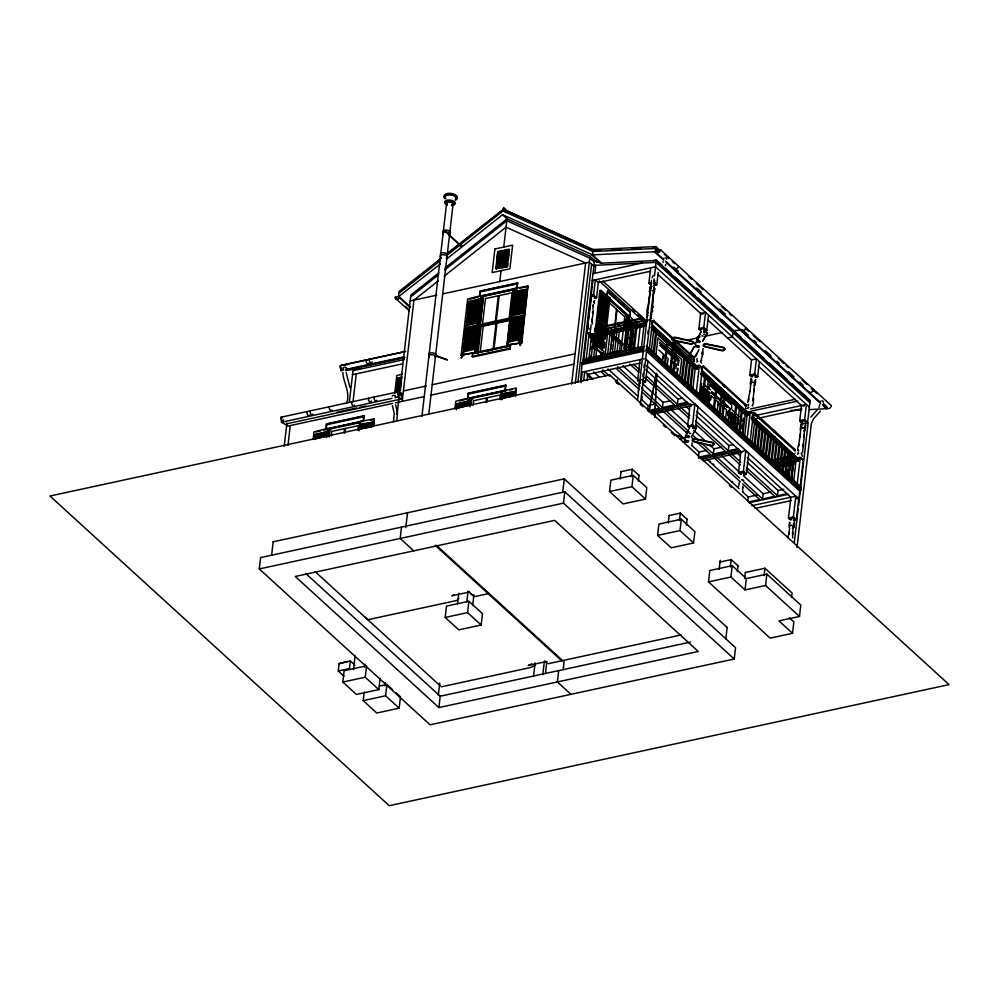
<?xml version="1.0" encoding="UTF-8"?>
<svg xmlns="http://www.w3.org/2000/svg" width="999" height="999" viewBox="0 0 999 999"><rect width="100%" height="100%" fill="white"/><g stroke="black" fill="none" stroke-linecap="round" stroke-linejoin="round"><path stroke-width="1.5" d="M588.036 322.59L588.199 327.547L586.975 332.23M594.205 349.151L594.867 350.312M585.851 362.125L586.226 359.203L588.261 361.438M641.932 400.287L641.72 396.653M691.907 445.891L692.032 442.869M742.806 492.345L742.594 487.774M746.902 441.171L747.452 438.274L751.273 441.758L750.998 444.118L748.126 441.508M792.781 537.962L792.544 534.502M794.205 484.602L797.427 483.891L797.152 486.251L800.973 489.735L801.248 487.375L797.427 483.891L796.877 486.788M616.932 382.467L616.97 381.593M617.007 383.304L617.045 382.442M617.082 381.568L617.282 379.807M654.67 417.32L654.707 416.446M654.832 413.836L654.869 412.974M654.994 410.364L655.032 409.49M655.157 406.88L655.194 406.019M655.319 403.409L655.594 399.912M655.481 399.937L655.519 399.063M655.644 396.453L655.931 392.957M655.806 392.982L656.093 389.473M655.968 389.498L656.256 386.001M656.131 386.026L656.343 381.68M656.505 378.209L656.455 381.655M656.668 374.725L656.618 378.184M654.82 416.421L654.944 413.811M654.982 412.949L655.107 410.339M655.157 409.465L655.269 406.855M655.319 405.994L655.431 403.384M655.644 399.038L655.769 396.428M656.78 374.7L656.818 373.838M592.419 323.863L592.145 321.129M693.793 439.535L692.682 439.922L693.343 440.059M703.483 344.88L704.807 344.942M259.29 568.931L260.602 557.579L564.772 491.795L735.551 647.664L734.228 659.015L430.07 724.799L259.29 568.931L563.461 503.146L734.228 659.015M286.825 425.187L281.443 422.265L281.743 419.667M281.893 418.369L282.055 416.945M271.628 555.232L273.202 541.608M284.228 446.253L286.913 423.064M287.962 445.454L290.259 425.562M313.112 439.498L313.998 431.893L327.497 428.434L328.109 428.933L327.235 436.551M313.911 438.474L314.26 435.439M314.71 438.948L315.234 434.328L325.899 431.93M325.05 436.301L325.587 431.68M326.536 423.863L325.936 429.058L363.249 420.991L363.861 415.784L326.536 423.863L326.461 427.172M326.436 437.562L327.497 428.434M328.321 435.951L329.195 428.359L328.783 434.69L329.445 428.583L359.99 421.703M328.971 436.625L329.857 428.958L359.89 422.652M329.146 436.775L329.895 428.983M331.318 435.889L331.83 431.393L358.429 425.649L357.904 430.132M341.159 370.929L341.121 367.232M346.69 402.884C350.661 392.195 343.181 382.729 342.844 372.34M344.156 433.042L344.655 428.621M345.08 432.842L345.592 428.421M349.325 402.385L353.221 368.768L404.707 357.642M353.059 401.586L356.268 373.876M358.828 430.169L359.752 422.527M358.941 430.806L359.915 421.59L374.225 418.856L374.051 425.462M359.39 429.545L360.065 423.439M359.565 429.72L360.102 425.149M360.726 428.733L361.263 424.113L372.49 422.277M363.611 420.629L363.861 415.784M343.918 676.136L338.274 670.978L339.148 663.411L350.337 660.988L354.87 665.122M371.69 426.635L372.227 422.015M342.844 682.055L344.156 670.704L366.546 665.858L365.234 677.222L378.808 689.61L356.418 694.442L342.844 682.055L365.234 677.222M373.351 426.461L374.225 418.856M350.337 660.988L349.463 668.556L338.274 670.978M353.496 669.567L355.07 655.943M409.715 307.105L398.414 296.778L399.013 291.583L441.396 258.004M394.705 393.656L396.803 375.537L402.197 374.15M395.666 391.146L396.016 388.124M396.715 382.08L397.065 379.058M364.697 667.145L365.047 664.11M396.366 392.432L398.039 377.972L401.873 376.998M393.481 421.84L394.23 413.598L392.395 405.644M398.676 391.72L402.21 393.631L401.598 398.951L398.064 397.04L398.676 391.72L280.719 417.27A2.747 1.349 77.8 0 0 281.331 420.254A2.747 1.349 77.8 0 0 282.929 421.141M395.954 692.707L400.474 696.827L399.163 708.179L376.773 713.024L363.199 700.636L364.185 692.12M397.078 414.398L398.876 398.851M399.7 391.745L410.889 295.005L438.886 272.839M396.94 420.504L397.415 412.125L395.604 404.87M402.222 401.348L413.936 300.112L438.186 280.944M378.808 689.61L380.119 678.246M401.498 527.11L400.174 538.461L413.748 550.849M385.052 685.726L385.402 682.692M399.163 708.179L385.589 695.791L386.913 684.44L379.445 686.063M405.806 527.684L407.555 512.549M421.953 416.233L446.565 203.509M428.858 413.648L453.109 204.008M454.932 408.816L455.806 401.211L469.318 397.764L469.93 398.264L469.043 405.869M461.126 355.332L467.632 299.038L481.131 295.579L481.755 296.079L475.237 352.372L461.126 355.332L475.237 352.372M455.719 407.804L456.081 404.757M461.738 355.831L462.087 352.784M462.624 348.226L462.974 345.179M463.673 339.098L464.023 336.051M464.735 329.97L465.084 326.923M465.609 322.352L465.959 319.318M466.67 313.224L467.02 310.19M467.544 305.619L468.081 301.061M462.275 355.956C462.724 353.384 462.262 360.015 460.714 357.667M462.362 355.244L462.787 353.271L463.923 353.521M456.343 409.815L457.055 403.646L467.719 401.248M463.336 352.335L465.846 327.722L476.498 325.324M466.371 326.086L468.881 301.473L479.545 299.076M510.701 344.355L510.177 348.951L472.852 357.018L472.152 356.318L472.515 353.571L510.214 345.854M466.87 405.631L467.407 400.999M467.757 398.389L468.356 393.181L505.681 385.114L505.257 391.483M473.688 349.687L476.198 325.075M476.723 323.439L479.233 298.813M517.245 287.774L517.494 282.929L480.182 291.009L479.57 296.204L516.895 288.137M467.932 399.563L468.356 393.181M479.932 295.854L480.182 291.009M468.431 405.369L469.318 397.764M474.625 351.873L481.131 295.579M445.192 617.469L446.503 606.118L468.893 601.273L482.467 613.661L481.156 625.012L458.766 629.857L445.192 617.469L467.582 612.624L481.156 625.012M469.967 406.793L471.016 397.677L470.604 404.021M476.161 353.209L482.842 295.504L476.448 353.471M470.966 404.42L471.678 398.276L501.71 391.983M476.935 352.872L483.504 296.104L513.386 289.673L506.83 346.441L476.973 352.897L483.504 296.104M471.141 404.57L471.715 398.314M438.336 695.192L439.735 683.079M477.959 353.796L481.318 324.712M473.126 405.207L473.651 400.724L500.237 394.967L499.725 399.463M438.886 707.567L295.254 576.473L554.632 520.379L698.264 651.473L438.886 707.567L440.209 696.216L305.769 573.513M495.816 268.594L497.789 251.561L508.991 249.151L507.017 266.171L495.816 268.594L496.378 269.118L497.789 251.561M457.517 603.771L458.753 593.169M506.343 211.8L503.608 207.929L502.659 209.965L503.446 209.353L447.452 253.209M499.762 281.631L501.036 270.692M503.771 247.04L506.805 220.754L589.81 258.154L594.405 262.337M485.964 402.36L486.476 397.952M495.367 321.191L498.301 295.766M486.9 402.16L487.412 397.752M493.106 348.813L496.041 323.389M496.291 320.991L499.238 295.567M494.03 348.614L496.978 323.189M466.845 601.748L468.081 591.158M467.582 612.624L468.893 601.273M507.942 263.599L507.579 266.696L501.985 267.907M508.479 258.953L509.015 254.308M472.677 605.406L473.913 594.805M500.649 399.488L501.573 391.858M500.824 399.637L501.735 390.909L516.046 388.186L515.696 396.316M506.955 346.553L513.561 288.736L527.872 286.001L521.89 342.819L507.042 345.03L521.89 342.819M501.173 398.838L501.81 391.021M507.23 346.815L508.953 331.593M509.34 328.584L510.014 322.477M510.402 319.48L511.95 305.769M512.337 302.772L512.999 296.666M513.386 293.656L513.636 288.836M501.56 397.527L501.923 394.48M507.579 345.554L507.929 342.507M508.628 336.426L508.991 333.379M509.515 328.808L510.039 324.25M510.576 319.68L510.926 316.646M511.625 310.552L511.975 307.517M512.512 302.947L513.036 298.389M513.561 293.818L513.911 290.771M502.372 399.6L503.084 393.431L514.31 391.596M509.315 342.133L511.863 317.507L523.101 315.672M512.35 315.871L514.897 291.246L526.136 289.423M505.681 385.114L505.069 390.322L468.843 398.151M516.371 292.695L517.494 282.929M513.511 395.966L514.048 391.346M519.68 343.556C519.955 341.034 518.956 347.802 520.891 344.655M519.755 342.844L519.78 340.971L518.531 341.733M520.279 340.035L522.839 315.409M523.314 313.786L525.874 289.161M515.172 395.791L516.046 388.186M521.353 342.295L527.872 286.001M533.516 676.473L535.089 662.849M571.603 384.103L585.614 262.987L506.068 227.173L444.243 276.136M562.724 492.27L564.298 478.646M575.337 383.291L590.034 256.256L507.03 218.868L502.509 214.735L446.553 259.053M542.844 674.462L544.243 662.349M563.461 503.146L564.772 491.795M577.946 382.305L591.608 264.236M545.454 673.501L546.853 661.388M580.544 381.443L582.142 362.287L643.793 349.113M588.661 361.551L586.188 359.29L583.029 359.965L582.704 362.812M582.592 363.761L594.555 260.389L600.824 263.212L656.293 260.489L810.102 400.886M581.068 382.817L582.305 372.115M583.653 360.514L592.931 280.344M588.299 333.104A2.198 1.086 6.6 0 0 587.212 333.167L586.95 332.467M594.88 273.264L595.804 265.297M583.716 380.507L584.752 371.578L593.069 379.058M586.038 360.589L589.248 332.792L587.774 332.767M594.505 296.141L593.631 294.955L595.379 279.82L598.351 282.53L596.59 297.665L595.042 298.339M586.126 361.588L586.226 359.203M644.83 322.952L589.572 334.665L589.672 336.588L591.083 337.874L643.381 326.561M590.509 327.872L589.835 329.046M590.009 333.941L591.083 324.687M592.869 309.265L593.406 304.645M593.306 310.764L592.969 311.775M588.286 359.378L588.361 358.666L588.935 359.178M591.083 337.874L591.246 336.451M588.911 358.741L591.495 336.476L592.707 336.139M587.037 380.244L587.724 374.288M589.535 358.666L589.897 355.582M590.609 349.4L590.971 346.316M591.508 341.683L591.858 338.599M591.046 358.841L593.593 336.825L592.894 336.176M603.846 351.223L603.483 354.258L602.584 354.495L593.344 346.928L599.85 290.634L600.749 290.409L610.002 297.964L606.131 331.443M603.483 354.258L594.243 346.703L600.749 290.409M595.716 357.829L598.264 335.814L597.365 335.127L596.153 335.464L593.618 357.667M595.304 347.789L595.854 345.979M596.353 338.661L596.703 335.614M597.052 332.567L598.014 320.504M601.498 294.131L608.591 299.925L605.781 324.288L598.688 318.494L601.048 294.243M558.691 670.591L557.38 681.942L570.953 694.33M563.186 669.667L564.235 660.576M606.73 295.667L607.729 290.971L630.344 311.626L629.745 316.82L608.691 298.077M607.13 296.179L607.729 290.971M600.824 356.518L601.136 353.796L600.449 353.896M602.285 350.661L605.556 326.173L598.463 320.379M602.422 355.694L602.772 352.659M604.195 348.176L604.894 342.095M605.244 339.048L605.781 334.478M605.044 355.819L607.592 333.791L606.88 333.154M612.212 332.879L610.152 332.442L607.617 354.633M610.014 353.009L611.937 336.413M611.613 344.543L611.088 349.113L610.526 348.601M611.962 341.496L612.499 336.938M616.433 309.265L614.06 335.214M614.585 330.644L617.007 309.777M612.237 353.696L614.822 331.431L616.033 331.094L616.92 331.78L614.373 353.796M616.907 352.684L619.48 330.419L621.54 330.856M619.405 351.511L620.267 344.031M621.241 351.024L621.952 344.892M625.312 327.635L626.723 315.384L608.628 298.863M625.536 327.61L627.022 315.322L608.928 298.801L627.022 315.322M623.9 348.426L627.759 315.022L608.641 298.089M624.313 351.049L626.785 329.757M627.135 326.71L628.371 316.059L629.32 315.871L637.262 323.726L634.278 349.588M625.274 350.874L627.734 329.57M628.084 326.523L629.32 315.871M629.17 317.844L629.52 314.785M609.54 491.545L610.851 480.182L633.254 475.349L646.815 487.737L645.504 499.088L623.114 503.933L609.54 491.545L631.93 486.7L645.504 499.088M626.348 350.449L626.41 345.979M632.18 349.013L627.097 343.993L628.846 328.883M629.208 325.799L629.445 319.717M633.354 348.626L635.651 328.733M620.192 479.045L621.078 471.478M637.699 348.751L640.247 326.735L639.36 326.049M641.133 350.174L640.009 349.937L640.284 347.565L644.068 346.753M640.047 359.628L637.637 380.444L638.511 381.643M641.321 348.626L644.53 320.841L646.091 320.155M649.787 284.191L648.913 282.992L650.661 267.857M637.649 399.662L651.46 280.307M639.66 382.879L639.735 383.666M650.799 286.626L650.936 285.427M663.286 259.053L655.257 251.736L655.856 246.578L593.081 249.6L503.159 209.091M660.626 249.875A2.672 1.911 -47.6 0 1 658.091 252.672A2.672 1.911 -47.6 0 1 656.081 250.849L656.206 249.4L658.441 251.436M642.869 376.411L643.219 373.439M643.905 367.495L644.255 364.523M647.814 333.678L648.176 330.582M654.682 283.129L653.808 281.93L654.158 278.908M654.507 275.886L656.343 259.965L662.087 265.21M631.393 476.623L632.267 469.055M799.774 491.133L645.953 350.736L646.515 348.364L801.46 489.785L799.774 491.133L798.863 498.938L645.054 358.541L647.914 361.288L645.504 382.093L643.943 382.779M640.396 404.52L654.72 280.682M631.93 486.7L633.254 475.349M649.188 350.274L652.397 322.49L651.523 321.303M655.219 285.327L656.78 284.64L658.179 272.54M647.265 349.438L650.124 352.06L650.399 349.687L646.578 346.203M651.311 350.899L653.696 330.369L655.094 330.057M638.361 481.306L639.06 475.249M653.171 353.059L655.794 330.706L654.395 331.006M647.677 409.503L648.126 405.594L642.382 400.362M654.145 353.471L656.518 332.942L657.916 332.642M655.806 356.331L657.941 337.862L681.693 359.54L679.919 374.937M662.649 359.49L663.286 353.996L658.903 350M663.373 358.641L663.848 354.508M665.446 363.798L667.832 343.269L669.23 342.969M644.73 377.697L674.587 404.945L662.449 407.567L663.061 402.372L642.382 383.504M667.132 366.633L668.081 358.379M671.103 368.956L673.488 348.426L674.887 348.127M673.938 371.541L676.311 351.011L677.709 350.711M675.873 368.531L676.41 363.898M657.604 535.414L658.928 524.063L681.318 519.218L694.892 531.605L693.568 542.957L671.178 547.802L657.604 535.414L680.007 530.569L693.568 542.957M677.035 374.313L677.747 368.132L677.085 374.3M678.096 365.047L678.633 360.414L659.415 342.857M678.159 365.035L678.696 360.402L676.46 360.876M687.437 402.172L677.384 404.345L677.984 399.138L645.829 369.792M680.307 378.883L681.455 378.858L684.065 356.518L682.667 356.818M682.242 380.744L684.79 358.753L686.188 358.454M668.269 522.914L669.143 515.347M685.239 381.868L687.624 361.338L689.023 361.026M687.15 383.953L689.722 361.675L688.323 361.975M688.074 384.44L690.446 363.911L691.845 363.611M681.88 437.812L680.868 436.513L675.274 435.239M692.869 342.195L694.829 343.531M682.292 438.261L681.867 437.25M690.734 388.486L693.269 366.496L694.68 366.196M699.762 329.807L698.888 328.609L700.636 313.474L705.531 312.412L703.783 327.547L704.657 328.746M686.6 441.583L685.576 441.595L686.812 441.346M697.602 346.528L696.778 346.141M652.359 329.146L695.903 369.155L651.86 329.483M688.798 440.821C683.716 442.307 682.342 435.739 688.236 437.45L688.823 436.101M698.788 342.295L699.799 341.233M679.457 520.491L680.331 512.924M651.46 326.748L697.764 368.743L697.926 367.332L652.072 325.474M651.41 324.088L697.926 367.332M680.007 530.569L681.318 519.218M693.381 426.198L692.507 425L694.917 404.183L690.009 405.244L687.612 426.061L688.486 427.247M696.365 391.633L699.4 365.397L697.926 365.372M696.003 394.73L696.553 391.82L700.374 395.304L696.553 391.82L693.343 392.532M703.184 348.439L702.484 352.372M693.918 428.396L695.479 427.709L697.876 406.893L694.917 404.183M699.337 394.343L702.372 368.107L701.498 366.908M705.194 330.944L706.755 330.257L708.503 315.122M700.099 397.664L701.635 383.541M701.485 392.445L701.835 389.398M686.425 525.174L687.125 519.118M702.035 397.827L702.834 387.15M702.996 399.687L705.544 377.684L706.942 377.385M692.232 445.854L699.025 452.048L698.413 457.255L710.551 454.632L696.977 442.245M705.993 400.799L708.366 380.269L709.765 379.97M708.915 389.086L709.24 386.251M709.128 403.621L709.852 397.452M710.739 400L711.263 395.442M713.511 408.116L716.121 385.776L714.722 386.076M714.472 408.541L716.845 388.012L718.244 387.712M717.207 411.001L718.219 402.172M718.443 405.631L718.793 402.684L711.563 396.091M696.078 424.563L725.474 451.398L713.348 454.021L713.948 448.826L709.427 444.692M720.129 413.698L722.502 393.169L723.9 392.869M722.789 417.744L725.324 395.754L726.735 395.454M725.524 418.756L726.56 409.79L719.904 403.696M708.503 581.868L709.814 570.516L732.205 565.671L746.34 578.571L745.029 589.922L765.559 585.489L799.487 616.458L778.958 620.891L792.532 633.279L770.142 638.124L708.503 581.868L730.893 577.022L745.029 589.922M727.809 414.41L728.159 411.351M728.034 414.373L728.446 411.288M728.209 415.621L728.733 411.064L728.259 415.609M728.146 420.067L729.557 407.917L711.987 391.895M728.92 419.617L730.157 408.966L731.106 408.778M731.693 408.304L731.668 404.62M730.456 423.326L731.231 412.624M738.323 448.626L728.271 450.799L728.883 445.591L696.078 415.659M734.265 426.61L736.638 406.081L738.036 405.769M719.155 569.368L720.204 560.289M736.55 429.345L737.799 418.556L731.705 412.537M736.925 430.656L739.472 408.653L740.871 408.354M738.174 424.238L738.698 419.68M739.922 431.768L742.294 411.238L743.693 410.939M741.82 428.971L742.357 424.338M742.719 421.253L743.768 418.019L742.319 433.953M742.894 434.515L745.217 414.448M750.649 376.248L749.774 375.062L751.523 359.927L756.43 358.866L754.67 374.001L755.556 375.199M746.79 415.596L748.651 415.197L748.825 413.773L701.76 370.991M738.723 486.276L739.422 481.68M744.655 436.438L747.177 414.248M730.356 566.945L731.231 559.378M730.893 577.022L732.205 565.671M744.28 472.652L743.393 471.453L745.803 450.636L740.908 451.698L738.498 472.515L739.372 473.701M747.077 439.635L750.299 411.85L748.825 411.825M747.177 440.634L747.452 438.274L744.243 438.986M725.761 639.41L727.16 627.297M755.968 379.508L754.657 380.819M750.049 442.345L753.258 414.56L752.384 413.361M756.081 377.397L757.642 376.71L759.39 361.576M737.312 571.628L738.011 565.571M752.185 442.957L754.557 422.427L755.956 422.127M754.083 445.054L756.668 422.777L755.456 423.114M747.776 500.874L748.239 496.965L742.507 491.733M755.007 445.542L757.379 425.012L758.79 424.712M756.917 447.639L759.49 425.349L758.278 425.699M757.667 449.587L760.214 427.597L761.613 427.285M744.655 578.446L745.341 572.527M760.664 450.699L763.036 430.169L764.435 429.87M761.388 452.884L762.524 452.859L765.147 430.519L763.748 430.819M763.486 453.284L765.871 432.754L767.269 432.455M765.396 455.382L767.969 433.091L766.57 433.404M766.32 455.869L768.693 435.339L770.092 435.027M746.053 470.179L774.687 496.316L762.562 498.938L763.161 493.731L743.693 475.961M768.181 458.029L770.753 435.764M769.143 458.441L771.528 437.912L772.926 437.612M771.802 462.487L774.35 440.497L775.748 440.197M774.799 463.611L777.172 443.081L778.571 442.769M764.073 575.661L764.934 568.231L745.341 572.477M776.71 465.696L779.282 443.419L777.884 443.718M777.634 466.183L780.007 445.654L781.405 445.354M765.559 585.489L766.87 574.125L746.34 578.571M780.456 468.768L782.829 448.239L784.227 447.939M787.537 493.531L777.484 495.716L778.084 490.509L747.165 462.275M781.181 470.941L782.317 470.929L784.889 448.663M783.278 471.353L785.664 450.824L787.062 450.512M785.089 474.05L787.761 451.161L786.55 451.498M786.113 473.926L788.486 453.396L789.884 453.096M787.662 472.602L787.999 469.667M788.011 476.024L790.596 453.746L789.385 454.083M788.935 476.511L791.308 455.981L792.719 455.681M790.097 470.067L790.621 465.621M791.483 478.933L793.393 462.687M791.77 479.095L794.143 458.553L795.541 458.254M800.624 421.865L799.749 420.679L801.498 405.532L758.278 366.084M796.253 458.903L793.668 481.181L792.781 480.482M789.36 522.165L789.709 523.114M753.221 421.216L796.765 461.213L752.734 421.553M801.635 424.3L801.772 423.101M751.186 417.769L798.626 460.814L798.8 459.39L752.934 417.532M749.525 440.047L796.528 482.942L796.39 484.128L749.387 441.221M752.284 416.146L798.8 459.39M794.255 518.256L793.368 517.07L795.778 496.253L790.883 497.315L788.473 518.119L789.347 519.318M797.052 485.252L800.274 457.455L798.8 457.43M805.531 420.804L804.645 419.617L806.405 404.47L752.06 416.233M792.844 534.315L792.569 533.391M794.168 521.653L794.642 522.827L793.356 523.888M805.556 424.425L805.918 425.374L804.632 426.436M794.779 520.454L796.34 519.78L798.75 498.963L795.778 496.253M800.199 486.413L803.233 460.164L802.359 458.978M806.056 423.002L807.617 422.327L810.164 400.362L791.795 383.591M794.292 542.632L798.238 508.528M798.601 505.432L800.211 491.483M800.748 486.825L808.104 423.276M797.027 547.489L811.363 423.651L813.373 419.031L820.416 411.076M791.57 597.464L792.082 593.006L764.934 568.231M792.532 633.279L793.843 621.927L789.322 617.794M799.487 616.458L800.798 605.094L766.87 574.125M588.074 322.29L588.448 319.855M747.739 402.472L750.012 391.146M649.825 292.158L649.45 297.327M638.111 392.02L638.548 389.61M750.686 384.228L750.074 391.496M800.661 429.845L800.224 434.715M616.595 381.98L616.733 381.206M616.858 381.181L617.007 380.419M649.213 409.627L649.362 408.853M649.812 406.543L649.962 405.769M650.411 403.459L650.824 401.898M651.598 397.29L651.748 396.528M652.197 394.218L652.347 393.444M652.784 391.133L652.934 390.359M653.383 388.049L653.533 387.275M654.582 381.88L654.72 381.118M655.169 378.808L655.319 378.034M655.769 375.724L655.918 374.95M648.888 411.913L649.038 411.138M649.188 410.364L649.338 409.602M649.475 408.828L649.625 408.054M649.924 406.518L649.75 408.029M650.074 405.744L650.524 403.434M650.973 401.123L651.423 398.813M651.56 398.039L651.71 397.265M651.86 396.503L652.01 395.729M652.16 394.955L652.31 394.193M652.459 393.419L652.609 392.644M652.759 391.87L652.909 391.108M653.059 390.334L653.496 388.024M653.646 387.25L654.07 385.689M653.945 385.714L654.395 383.404M654.545 382.629L654.695 381.855M654.845 381.094L654.994 380.319M655.144 379.545L655.294 378.783M655.431 378.009L655.581 377.235M655.731 376.461L655.881 375.699M656.031 374.925L656.181 374.15M649.15 411.113L649.3 410.339M650.936 401.873L651.086 401.099M651.535 398.788L651.685 398.014M652.135 395.704L652.272 394.93M652.722 392.619L652.871 391.845M654.507 383.379L654.657 382.605M655.107 380.294L655.257 379.52M655.706 377.21L655.856 376.436M656.293 374.126L656.443 373.364M787.687 537.574L788.948 533.741M662.974 262.587L663.174 261.638M819.817 404.607L818.905 407.442M696.39 428.346L696.34 427.31L694.73 426.348M702.459 366.571C704.233 367.682 702.971 364.747 703.059 366.745L745.291 405.319M592.907 334.203L595.304 334.228M593.731 334.141L594.53 334.153M640.771 324.101L642.157 323.926M642.994 319.068L642.307 318.818M652.285 321.116L652.797 321.353M652.984 321.316L653.746 320.267L652.971 321.029M673.913 340.147C671.965 341.183 675.836 338.524 673.826 340.434M722.702 391.009L724.625 391.034L724.812 392.145M745.966 406.094L745.291 406.243L746.365 406.268M753.958 413.299L753.146 413.186L794.492 450.224M754.145 418.668L752.647 417.445M754.22 418.156L753.845 418.918M774.787 432.317L775.511 431.406L774.587 432.067M795.753 456.655L794.717 455.731M653.084 321.241L693.631 358.154M724.774 385.789L725.361 386.563L724.537 386.051M697.402 346.928L697.24 346.154M641.857 321.116L594.855 331.343L641.932 321.054M671.703 339.011L672.639 337.537L675.137 337.25L691.907 341.084L693.406 342.22A2.847 1.411 6.6 0 1 692.806 343.369L690.521 343.693L673.413 340.272L671.778 339.048M714.085 443.993L713.149 445.467L710.664 445.754L693.893 441.92L692.382 440.771A2.847 1.411 6.6 0 1 692.994 439.635L695.279 439.298L712.387 442.719L714.01 443.943M652.672 323.476L652.16 322.802M693.893 361.163L694.492 361.451L693.993 361.001M745.504 408.129L746.091 408.691L745.666 408.154M753.496 415.234L753.021 414.872M794.767 453.234L795.079 453.246M594.442 303.584L593.993 301.436M652.122 277.822L653.334 275.374M665.234 265.734L665.771 264.485M701.073 331.493L697.215 339.722L698.276 340.959A2.847 1.411 6.6 0 0 700.024 341.446M701.023 331.88L697.177 340.097L698.226 341.333A2.847 1.411 6.6 0 0 699.987 341.82M697.052 353.321L695.004 356.531L691.907 356.493L689.335 354.97L694.105 347.053L696.128 346.466A2.847 1.411 6.6 0 1 698.513 346.978L698.963 347.252M698.925 349.588L695.441 356.705L691.87 356.868L689.447 355.694L694.155 346.665L696.166 346.091A2.847 1.411 6.6 0 1 698.563 346.603L699 346.878M689.435 427.922L686.176 435.152L687.237 436.388A2.847 1.411 6.6 0 0 688.985 436.875M640.009 349.937L641.458 347.327M594.892 300.711L593.618 301.773M592.557 312.849L592.519 311.888L593.156 312.824L592.082 320.155L592.37 319.605M592.819 312.737L592.819 311.276M592.257 320.592L591.97 321.154L592.32 319.268M592.32 321.553L592.007 322.153L592.207 320.279M600.824 334.465L602.884 334.89M626.211 329.845L624.188 329.32L625.037 330.095M628.808 328.409L630.869 328.833M649.375 297.04L649.213 299.425M649.138 299.076L647.839 307.605M635.539 327.834L633.528 327.31L634.178 328.047M653.646 292.957L653.084 298.476M638.186 326.298L639.035 327.073M652.984 299.375L652.996 298.264M646.415 317.095L647.851 315.572L646.79 314.31L647.652 312.337L647.689 313.386L646.84 310.714L647.564 307.754M650.861 327.784L652.26 327.485M652.971 328.122L651.76 328.471M658.628 333.291L657.417 333.629M659.34 335.527L660.739 335.227M661.45 335.864L660.239 336.213M662.175 338.112L663.573 337.799M664.285 338.449L662.874 338.748M664.997 340.684L666.395 340.384M667.057 341.121L664.522 363.311L663.823 362.662M641.733 397.165L641.72 395.704M670.654 345.854L672.052 345.542M679.133 353.596L680.531 353.284M681.967 356.168L683.366 355.869M697.165 358.491L696.753 359.915L697.826 361.188L696.703 362.088M702.709 375.112L704.108 374.8M707.604 378.122L706.43 378.371M710.476 380.607L709.078 380.919M711.188 382.854L712.587 382.542M714.023 385.427L715.421 385.127M718.955 388.349L717.557 388.661M719.68 390.597L721.078 390.284M727.384 396.191L726.223 396.441M728.159 398.339L729.557 398.027M730.269 398.676L728.858 398.976M730.981 400.911L732.379 400.611M733.041 401.348L731.693 401.561M733.815 403.496L735.214 403.196M750.986 378.459L750.624 379.358L752.01 380.619M738.748 406.418L737.537 406.755M755.032 380.494L755.768 381.893L754.882 383.504M754.507 385.027L754.083 389.398M753.945 390.534L754.033 389.223M753.87 391.783L753.87 390.322M744.355 411.663L743.006 411.888M745.117 413.823L746.515 413.511M753.358 400.599C753.458 402.609 753.271 397.602 753.308 399.637C753.608 401.623 753.433 396.64 753.421 398.651L753.134 399.213L753.87 391.258M720.916 472.227L721.44 471.216M751.735 419.855L753.134 419.543M753.795 420.279L752.622 420.529M732.117 482.455L732.642 481.431M762.274 428.022L759.74 450.212L758.853 449.513M742.669 487.987L743.019 487.737M782.067 446.091L779.532 468.281L778.646 467.569M781.405 466.246L780.569 465.472M784.065 464.71L784.727 465.447M805.007 426.098L805.743 427.51L804.607 429.607L804.557 428.596M799.987 436.763L800.087 435.851M786.076 465.234L785.414 464.498M804.482 430.644L804.083 435.302M798.638 444.905L798.925 444.343L798.563 446.303M798.351 445.829L798.663 445.229L797.689 448.389L798.538 451.061L798.488 450.025L798.026 450.549M803.92 436.151L804.008 434.84M803.82 437.05L803.845 435.939M803.333 446.216C803.433 448.214 803.246 443.219 803.271 445.254C803.583 447.24 803.408 442.257 803.396 444.268M789.922 522.752L789.01 524.537L789.759 525.774M793.73 523.551L794.467 524.962L793.88 526.311M793.331 527.06L793.281 526.036M792.544 532.929L793.456 527.597L792.482 528.409M792.719 533.878L792.731 532.292M747.227 438.336L751.273 441.758M797.202 483.953L799.188 485.764M697.202 346.441L698.925 345.816M683.828 438.586L682.392 438.074M688.698 436.101L688.061 436.076M686.201 441.496L687 440.846M702.684 340.896L707.429 332.917L704.919 331.069M702.634 341.271L707.454 332.967L704.033 331.306M691.645 436.326L696.428 427.972L694.68 426.723M592.994 306.343L592.857 305.269M803.358 444.43L804.183 437.487L803.546 436.551M658.828 358.216L657.979 357.442M667.307 365.959L666.645 365.247M672.964 371.116L675.586 348.776L674.188 349.076M681.455 378.858L679.457 378.109M689.934 386.601L692.557 364.26L691.345 364.598M705.019 400.374L704.17 399.6M716.333 410.701L714.347 409.94M721.99 415.859L724.612 393.519L723.401 393.856M724.812 418.444L723.963 417.669M727.647 421.029L726.797 420.254M736.126 428.771L735.276 427.997M751.211 442.545L749.225 441.783M762.524 452.859L761.675 452.085M771.053 461.026L773.626 438.261L772.414 438.598M782.317 470.929L781.655 470.217M785.139 473.514L783.154 472.752M790.796 478.671L793.418 456.318L792.207 456.668M654.07 292.944L654.495 291.696L653.184 290.497M724.937 349.35L721.703 350.312L704.395 346.253M810.763 417.17L817.107 410.089M592.894 334.39L594.13 333.966M694.817 364.373L693.718 363.361M694.78 364.722L693.855 363.673M795.679 456.431L794.58 455.432M748.051 404.945L748.513 404.408L748.563 405.444L748.164 404.92M459.028 598.151L456.943 600.449L367.832 619.717L364.535 616.745M693.83 360.964L673.039 341.883M747.602 408.541L748.713 407.642L748.014 407.03M797.577 454.158L798.688 453.246L797.989 452.634M800.049 435.651L800.261 437.262M800.137 434.54L798.676 445.279M403.209 289.198L405.644 287.262M408.067 285.327L422.614 273.738M437.175 262.138L439.597 260.215M448.089 253.446L457.792 245.717M465.059 239.922L467.482 237.987M469.917 236.051L496.59 214.797M499.013 212.874L501.448 210.939M398.788 293.469L439.972 260.864M447.227 255.107L502.947 210.989L592.857 251.498L655.631 248.464L659.078 251.598M398.414 296.778L440.472 263.873M444.967 268.019L507.03 218.868M410.676 296.903L438.661 274.737M444.742 269.917L506.805 220.754M588.486 319.505L588.561 318.843M588.611 318.481L591.545 296.341A2.06 1.024 6.6 0 1 594.018 296.691A2.06 1.024 6.6 0 1 594.405 297.964M648.076 306.668L647.714 308.616M748.95 398.726L748.588 400.686M509.827 345.492L509.478 348.239L510.177 348.951M683.154 441.72L685.177 441.146A2.847 1.411 6.6 0 1 687.562 441.658M683.116 442.107L685.127 441.533A2.847 1.411 6.6 0 1 687.524 442.033L687.961 442.307M619.18 324.151L618.731 324.413M673.801 345.866L674.138 344.942L672.926 344.393M702.984 372.115L702.072 371.004M774.675 437.937L774.999 437.013L773.8 436.463M686.812 441.67L685.601 441.683M454.308 594.692L451.848 595.804L469.58 591.97M531.88 663.811L528.184 665.484L545.916 661.65M535.364 665.322L530.457 667.544L441.346 686.812M592.07 295.642L593.631 294.955L596.59 297.665L595.641 297.178M702.222 328.234L703.783 327.547L706.755 330.257L704.295 330.794M753.121 374.687L754.67 374.001L757.642 376.71L755.194 377.235M690.946 425.686L692.507 425L695.479 427.709L693.019 428.234M803.096 420.292L804.645 419.617L807.617 422.327L805.169 422.852M741.845 472.14L743.393 471.453L746.365 474.163L744.804 474.85M791.82 517.744L793.368 517.07L796.34 519.78L793.893 520.304M653.796 288.748L654.745 288.336M650.636 290.297L649.225 291.633L649.737 292.607M650.923 290.322L649.949 291.134L649.537 290.185L650.599 287.138L650.649 288.149M703.771 334.365L704.72 333.953M639.023 383.653L639.909 383.266M751.785 382.392L750.811 383.204L750.411 382.242L751.473 379.195L751.51 380.219M753.783 385.339L755.144 384.752L754.994 383.092C753.683 381.606 748.863 382.142 750.611 384.677M803.308 423.576L800.636 424.712L801.985 426.236M801.76 428.009L800.786 428.808L800.386 427.859L801.448 424.812L801.485 425.836M803.758 430.956L805.119 430.369L804.969 428.708C803.596 427.335 798.85 427.722 800.586 430.282M790.484 525.462L789.123 526.111L789.31 527.734M792.744 528.459L794.168 527.172L792.519 525.611M703.995 344.58L706.268 344.243L723.376 347.664C726.61 348.264 723.988 351.835 721.665 350.699L704.882 346.865L703.383 345.716A2.847 1.411 6.6 0 1 703.995 344.58L704.158 344.343M692.956 441.021L710.701 445.379C713.036 446.516 715.659 442.944 712.424 442.345L695.316 438.923L693.031 439.248A2.847 1.411 6.6 0 0 692.369 440.072M618.618 324.026L619.492 324.363L618.481 323.901M643.081 319.268C643.119 319.78 640.471 316.508 642.394 319.156M652.759 326.586L653.171 325.774L651.785 325.387M652.722 326.935L653.134 326.124L651.748 325.736M693.806 358.853C695.804 359.777 693.194 358.604 694.305 359.34M724.55 386.75L723.676 386.413L724.625 386.426M746.003 412.075L746.415 411.276L744.73 410.914M753.346 413.024C754.095 413.324 754.932 412.624 753.209 412.899M774.275 432.018L774.5 432.43M697.714 346.678L696.765 346.79M686.575 441.77L685.789 441.658M339.098 663.836L347.764 661.55M498.364 253.109L508.578 250.899M498.201 254.52L503.134 253.259M498.026 255.944L508.254 253.734M497.864 257.367L508.091 255.157M497.702 258.778L507.917 256.568M497.539 260.202L507.754 257.992M497.377 261.626L507.592 259.415M497.215 263.037L507.43 260.826M497.052 264.46L507.267 262.25M496.878 265.884L507.105 263.674M496.715 267.295L506.943 265.085M469.755 299.151L478.746 296.853M469.118 301.96L479.47 299.3M468.956 303.371L479.308 300.724M468.793 304.795L479.145 302.148M468.631 306.206L478.983 303.559M468.469 307.63L478.808 304.982M468.294 309.053L478.646 306.406M468.131 310.464L478.484 307.817M467.969 311.888L478.321 309.24M467.807 313.311L478.159 310.664M467.644 314.722L477.997 312.075M467.482 316.146L477.834 313.499M467.32 317.57L477.659 314.922M467.145 318.981L477.497 316.333M466.983 320.404L477.335 317.757M466.82 321.828L477.172 319.18M466.658 323.239L477.01 320.592M466.496 324.663L476.848 322.015M466.058 325.836L476.411 323.177M466.083 328.234L476.436 325.587M465.921 329.645L476.261 326.998M465.746 331.069L476.098 328.421M465.584 332.492L475.936 329.845M465.422 333.903L475.774 331.256M609.103 298.202L610.002 297.964M465.259 335.327L475.611 332.679M465.097 336.75L475.449 334.103M464.935 338.162L475.287 335.514M464.772 339.585L475.112 336.938M464.597 341.009L474.95 338.361M464.435 342.42L474.787 339.772M464.273 343.843L474.625 341.196M464.11 345.267L474.463 342.62M463.948 346.678L474.3 344.031M463.786 348.102L474.125 345.454M463.623 349.525L473.963 346.865M463.449 350.936L473.801 348.289M463.024 352.085L473.376 349.438M398.276 378.484L402.11 377.51M398.114 379.907L401.935 378.933M397.952 381.331L400.499 380.669M397.789 382.742L401.61 381.768M397.627 384.165L401.448 383.191M397.465 385.589L401.286 384.603M397.29 387L401.123 386.026M397.127 388.424L400.961 387.45M396.965 389.847L400.786 388.861M396.803 391.258L400.624 390.284M593.344 346.928L594.243 346.703M316.109 432.005L320.604 430.856M323.614 430.094L328.109 428.933M315.484 434.815L325.824 432.167M315.309 436.226L325.662 433.578M315.147 437.649L325.499 435.002M459.428 400.949L469.93 398.264M314.985 439.073L325.337 436.426M457.292 404.133L467.644 401.486M457.13 405.557L467.482 402.909M456.968 406.98L467.32 404.32M458.279 408.017L467.157 405.744M709.927 392.944L703.284 387.038M498.351 252.085L509.552 249.663M399.6 297.427A2.747 1.961 -47.6 0 1 396.84 299.101A2.747 1.961 -47.6 0 1 395.379 297.19L398.838 296.441M502.509 214.735L592.482 254.807L601.635 263.249M410.202 300.949L436.725 295.18M442.807 293.868L589.348 262.175L593.93 266.358M656.081 250.849L660.651 249.825L831.43 405.694A2.747 1.961 -47.6 0 1 829.133 408.479A2.747 1.961 -47.6 0 1 826.772 407.305M601.298 249.75L593.081 249.6L592.469 254.882L655.257 251.736M480.457 291.258L517.782 283.192M480.069 291.945L517.395 283.878M483.091 295.729L513.911 289.098M483.678 296.253L513.536 289.797L514.385 290.572M593.019 273.664L642.045 263.062M653.246 260.639L655.307 260.19M592.232 280.494L655.556 266.795L809.365 407.18M598.189 282.555L650.636 271.216M678.396 266.096L678.458 266.084A2.672 1.911 -47.6 0 1 675.861 268.893A2.672 1.911 -47.6 0 1 673.85 267.083L678.371 271.266M496.765 309.016L497.702 308.816M591.183 295.479L593.631 294.955M650.886 284.802L648.913 282.992L651.36 282.467M654.32 285.177L656.78 284.64L653.808 281.93M510.164 318.893L480.307 325.349L481.156 326.124L509.527 319.992M509.802 320.404L483.216 326.161L480.269 351.586L506.868 345.841M405.207 351.523L341.333 365.347L347.889 364.523M405.769 351.448L339.997 365.671A2.747 1.349 77.8 0 0 340.784 368.906A2.747 1.349 77.8 0 0 342.495 369.255M494.63 335.564L495.566 335.364M340.734 370.542L343.756 369.892M346.778 369.243L404.283 356.805M345.691 369.955L404.707 357.192M352.997 370.666L404.483 359.528M352.535 374.687L402.51 363.848M625.324 315.684L626.723 315.384M475.074 353.446L472.515 353.571M486.675 351.223L492.569 349.987M595.529 328.034L641.833 318.019M595.666 328.846L641.97 318.831M619.667 323.813L619.742 322.515L619.792 323.788M472.177 356.406L509.502 348.326M586.8 333.329L590.209 333.279M648.201 320.042L644.53 320.841L645.491 321.328M589.835 335.164L645.117 323.201M599.587 333.154L605.569 331.868M608.553 331.218L624.987 327.672M589.672 336.588L645.267 324.65M606.693 333.104L605.531 333.366L606.193 334.091M590.834 337.375L644.617 325.749M594.093 348.401L595.254 348.151M403.434 390.946L426.223 386.014M432.292 384.702L575.112 353.808M397.814 393.718L400.749 393.082L400.624 394.53A2.747 1.349 77.8 0 1 398.938 395.604A2.747 1.349 77.8 0 1 397.789 391.945L400.587 394.493M700.861 330.419L698.888 328.609L703.783 327.547M281.443 422.265L392.008 398.351M395.03 397.689L398.064 397.04M601.236 354.782L607.217 353.496M610.202 352.847L622.14 350.262M336.85 412.262L356.518 408.004M359.54 407.355L365.597 406.044M642.095 346.603L586.813 358.554L586.675 359.74L641.957 347.789M286.838 423.776L401.598 398.951M599.45 356.406L598.289 356.655L598.975 357.13M582.504 360.527L586.351 359.702M612.974 354.37L616.233 353.671L617.644 354.957M286.538 426.373L392.395 403.471M395.442 402.822L424.425 396.553M430.532 395.229L573.901 364.223M672.939 343.206L681.967 341.258M686.488 340.272L698.526 337.674M704.557 336.376L722.614 332.467M582.055 362.999L643.443 349.725M745.978 327.772L746.041 327.759A2.747 1.961 -47.6 0 1 744.043 330.419A2.747 1.961 -47.6 0 1 741.545 329.882M582.517 364.46L644.442 351.074M741.208 330.182L733.191 330.681M671.553 346.528L672.764 346.191L670.179 368.469L669.293 367.769M326.823 424.113L364.136 416.046M470.129 393.119L505.956 385.377M326.423 424.8L363.748 416.733M468.244 394.13L505.569 386.064M727.559 338.049L732.467 336.988L733.254 330.157L721.778 319.68M669.143 351.149L671.34 353.159M581.605 372.265L643.543 358.878M502.06 391.246L471.266 397.914L502.085 391.283M329.483 428.621L360.277 421.953M587.649 374.4L640.084 363.049M685.689 359.44L686.9 359.091L684.315 381.381L683.616 380.731M695.729 366.183L700.361 365.884M694.168 367.182L695.379 366.833L692.806 389.123L691.907 388.411M641.308 379.657L637.637 380.444L639.11 380.469M695.928 368.918L697.327 368.606M703.608 375.786L704.819 375.449L702.235 397.727L701.348 397.028M751.76 376.873L749.774 375.062L754.67 374.001M648.126 405.594L655.706 403.958M663.061 402.372L670.641 400.724M677.984 399.138L682.292 398.201M720.566 391.271L721.778 390.934L719.205 413.211L718.493 412.575M647.527 410.801L659.652 408.179L642.432 392.457M649.1 411.413L688.111 402.984M650.399 412.749L690.921 403.983M656.98 412.587L663.049 411.276L686.8 432.954M667.369 410.339L673.426 409.028M652.097 414.298L691.121 405.856M734.702 404.183L735.913 403.833L733.341 426.123L732.629 425.474M813.561 389.46L813.623 389.448A2.747 1.961 -47.6 0 1 811.625 392.108A2.747 1.961 -47.6 0 1 809.128 391.571M740.359 409.34L741.57 409.003L738.998 431.281L738.099 430.569M750.424 408.966L795.529 399.213M751.186 411.138L797.639 401.099M747.851 412.375L751.26 412.325M692.507 425L687.612 426.061L689.085 426.086M748.825 413.773L701.385 369.705M755.082 418.931L801.835 408.816M809.39 409.615L827.16 408.641L822.577 404.445M801.735 422.477L799.749 420.679L804.645 419.617M744.929 438.823L747.452 438.274M273.177 541.808L564.273 478.833L727.135 627.484M699.025 452.048L706.605 450.412M713.948 448.826L721.528 447.177M728.883 445.591L733.191 444.655M621.053 471.665L632.242 469.243L639.035 475.437M775.249 441.183L776.46 440.834L773.875 463.124L772.989 462.412M698.488 458.191L739.01 449.425M701.298 459.203L740.321 450.761M733.104 453.583L740.284 452.023M702.996 460.751L742.02 452.31M770.266 460.539L791.183 456.019M771.902 461.026L791.32 456.83M773.388 463.074L791.27 459.14M797.826 457.992L801.235 457.942M743.393 471.453L738.498 472.515L739.972 472.539M776.273 464.585L794.205 460.714M776.535 465.084L794.467 461.213M796.79 460.976L798.189 460.676M777.859 466.183L794.742 462.475M782.654 465.234L793.119 462.974M782.005 466.333L787.986 465.034M790.971 464.398L793.968 463.748M782.267 466.82L788.236 465.534M791.233 464.885L794.217 464.235M794.904 484.428L797.427 483.891M748.239 496.965L757.329 494.992M763.161 493.731L770.741 492.095M778.084 490.509L783.828 489.26M669.118 515.534L680.319 513.111L687.1 519.305M749.15 501.835L759.764 499.55L742.582 483.866M749.2 502.784L788.223 494.343M751.86 505.669L790.808 497.24L747.289 457.53M755.057 508.416L791.308 500.574M793.368 517.07L788.473 518.119L789.947 518.156M470.904 593.743L474.662 596.615L489.123 593.481M720.042 562.012L731.231 559.59L738.024 565.784M363.199 700.636L385.589 695.791M548.176 663.711L681.193 634.939M440.209 696.216L690.496 642.082M680.781 438.723L681.805 438.424A2.847 1.411 6.6 0 0 682.404 437.275L673.913 434.54M516.958 288.711L513.561 288.736M519.817 288.162L526.972 286.8M515.109 291.745L526.073 289.648M514.935 293.169L525.911 291.071M514.772 294.58L525.749 292.495M514.61 296.004L525.586 293.906M514.448 297.427L525.412 295.329M514.285 298.838L525.249 296.753M514.123 300.262L525.087 298.164M513.948 301.686L524.925 299.588M513.786 303.097L524.762 301.011M513.623 304.52L524.6 302.422M513.461 305.944L524.425 303.846M513.299 307.355L524.263 305.269M513.136 308.778L524.1 306.681M512.974 310.202L523.938 308.104M512.799 311.613L523.776 309.528M512.637 313.037L523.613 310.939M512.475 314.448L523.451 312.362M512.087 315.609L523.051 313.524M512.062 318.019L523.026 315.934M511.9 319.443L522.864 317.345M511.738 320.866L522.702 318.768M511.575 322.277L522.539 320.192M511.401 323.701L522.377 321.603M511.238 325.125L522.215 323.027M511.076 326.536L522.052 324.45M510.914 327.959L521.878 325.861M510.751 329.383L521.715 327.285M510.589 330.794L521.553 328.708M510.427 332.217L521.391 330.12M510.252 333.641L521.228 331.543M510.089 335.052L521.066 332.967M509.927 336.476L520.904 334.378M509.765 337.887L520.729 335.801M509.602 339.31L520.566 337.212M509.44 340.734L520.404 338.636M509.04 341.87L520.017 339.772M636.313 323.913L637.262 323.726M503.696 391.158L506.555 390.621M509.428 390.072L512.287 389.523M503.284 393.931L514.248 391.833M363.311 421.566L359.915 421.59M370.467 420.204L373.326 419.655M503.121 395.342L514.085 393.256M502.947 396.765L513.923 394.667M361.463 424.6L372.427 422.515M502.784 398.189L512.387 396.353M361.301 426.024L372.265 423.926M361.139 427.447L372.103 425.349M360.964 428.858L371.94 426.773M503.121 253.259L508.416 252.31M702.547 366.558L702.859 367.108M744.779 410.564L746.465 410.914L745.754 411.763M794.817 450.874L795.366 451.036M692.981 439.61L693.768 439.722M353.221 368.768L360.826 367.869M345.716 370.392L357.904 368.943M680.132 439.148L681.755 438.798A2.847 1.411 6.6 0 0 682.367 437.649L682.167 437.337M689.335 433.366L690.634 433.329M790.197 525.424L791.495 525.399M612.012 249.226L621.203 248.788M631.917 248.276L641.108 247.827M653.358 247.24L656.418 247.09M593.98 265.384L656.068 262.387L809.877 402.772M790.758 410.514L801.623 409.99M794.242 482.979L796.528 482.942M618.269 328.746C615.396 329.67 618.781 327.385 619.492 329.158M673.526 340.372L673.801 340.035M672.851 344.692L674.1 345.304M702.472 366.421L703.134 366.558M792.607 460.951L793.231 461.001M704.133 344.53L704.794 344.48M648.913 282.992L650.386 283.017M698.888 328.609L700.361 328.634M700.898 368.082L702.372 368.107L699.4 365.397M749.774 375.062L751.248 375.087M799.749 420.679L801.223 420.704M696.84 366.87L698.426 366.995M797.714 458.941L799.287 459.053M618.518 328.858L617.894 328.971L619.28 329.195M594.68 329.096L595.367 329.495L594.53 329.757M745.803 406.605L746.365 406.268M752.934 417.807L754.133 418.356M774.075 436.863L774.962 437.362M646.365 346.278L650.399 349.687M800.174 486.663L801.248 487.375M700.636 313.474L703.259 314.023M701.872 335.839L703.146 336.101M620.379 331.106L619.48 330.419M611.051 333.129L610.152 332.442M597.052 336.151L596.153 335.464M701.098 372.19L748.214 415.06M801.498 405.532L804.12 406.081M803.271 423.414L804.507 423.676M802.746 427.909L804.02 428.171M741.495 479.745L743.718 480.544M796.128 498.414L798.75 498.963M791.47 525.349L792.744 525.624M649.325 348.988L650.124 352.06M697.989 345.791C692.694 345.454 695.878 340.509 699.662 342.52M687.787 437.35L688.661 437.574M642.145 323.526L642.844 323.826M677.772 375.512L678.671 376.211M435.764 355.594L447.352 359.715M435.739 355.819L447.09 359.94M589.572 334.665L590.621 335.102M504.12 209.653L593.643 250.112M652.335 325.724L651.86 326.011M642.881 323.464L641.146 323.339L641.183 324.2M702.647 371.478L703.284 372.065M724.325 391.271L724.962 391.845M655.819 284.166L656.78 284.64M705.794 329.77L706.755 330.257M650.386 320.267L649.425 319.78L652.397 322.49M756.68 376.223L757.642 376.71M806.655 421.84L807.617 422.327M644.542 381.618L645.504 382.093L642.532 379.383L643.406 380.582M694.517 427.222L695.479 427.709M745.404 473.676L746.365 474.163L748.775 453.346L745.803 450.636M795.379 519.293L796.34 519.78M398.514 393.144L402.048 395.055M651.823 286.226L649.787 287.038L651.136 288.549M650.774 285.964L651.585 286.426M652.959 290.484L653.758 291.933L654.894 289.835L654.42 287.937M753.82 382.542L754.582 382.979M802.022 423.551L802.659 423.913M802.434 424.1L801.298 423.439M638.873 385.439L640.134 386.039M641.907 387.949L642.856 388.486M641.683 387.937L642.444 388.361M742.544 479.995L743.606 480.956M599.85 290.634L607.941 297.252M601.073 294.493L608.166 300.287M600.911 295.916L608.004 301.71M600.749 297.327L607.842 303.134M600.586 298.751L607.679 304.545M703.696 384.253L710.639 389.922M600.424 300.175L607.517 305.969M600.262 301.586L607.355 307.392M600.099 303.009L607.18 308.803M702.859 387.4L709.952 393.194M599.924 304.433L607.017 310.227M702.697 388.823L709.789 394.617M599.762 305.844L606.855 311.651M702.534 390.234L709.627 396.029M599.6 307.267L606.693 313.062M702.372 391.658L709.465 397.452M599.437 308.691L606.53 314.485M702.21 393.069L709.302 398.876M599.275 310.102L606.368 315.896M702.047 394.493L709.14 400.287M599.113 311.526L606.206 317.32M701.885 395.916L708.978 401.71M598.938 312.949L606.031 318.743M705.257 400.237L708.803 403.134M598.776 314.36L605.869 320.155M598.613 315.784L605.706 321.578M598.451 317.207L605.544 323.002M598.039 320.766L605.132 326.573M597.877 322.19L604.969 327.984M597.714 323.614L604.807 329.408M597.539 325.025L604.632 330.831M597.377 326.448L604.47 332.242M597.215 327.872L601.947 331.73M597.052 329.283L604.145 335.09M596.89 330.706L600.436 333.604M600.274 335.027L603.821 337.924M598.925 335.477L603.658 339.335M597.577 335.926L603.483 340.759M597.414 337.35L603.321 342.182M597.252 338.773L603.159 343.594M597.09 340.184L602.996 345.017M596.927 341.608L602.834 346.441M596.753 343.032L602.672 347.852M596.59 344.443L602.497 349.275M596.828 345.716L602.734 350.537M461.988 245.742L461.263 246.566M519.717 343.194L520.442 343.831M450.349 235.976L461.625 246.154M655.856 246.578L659.839 250.212M664.385 254.358L668.943 258.516M672.364 261.638L674.637 263.711M688.299 276.186L691.708 279.308M696.266 283.454L703.096 289.698M721.315 306.318L725.873 310.477M729.282 313.599L731.555 315.672M745.229 328.147L748.638 331.256M753.196 335.414L760.027 341.658M778.233 358.279L783.928 363.474M786.213 365.547L788.486 367.632M802.147 380.095L806.705 384.253M811.25 388.411L816.945 393.606M696.703 287.999L701.286 292.183M719.617 308.903L725.336 314.136M742.519 329.82L748.251 335.04M753.97 340.272L756.268 342.357M765.434 350.724L771.153 355.956M776.885 361.176L779.17 363.274M788.336 371.64L794.068 376.86M799.787 382.093L803.221 385.227M823.426 403.658L826.76 406.705M665.571 261.151L820.291 402.36M654.557 251.885L663.723 260.252M666.021 262.337L820.728 403.559M823.026 405.644L826.46 408.791M665.534 268.344L671.266 273.589M674.712 276.735L695.379 295.592M697.677 297.69L718.331 316.546M734.402 331.206L741.283 337.5M744.73 340.634L764.247 358.454M768.843 362.637L787.2 379.408M658.179 274.725L701.398 314.173M708.229 320.404L751.448 359.852M698.301 336.775L699.138 337.537M591.77 254.957L600.948 263.324M590.034 256.256L596.915 262.537M653.608 320.517L694.18 357.555M703.583 366.133L745.853 404.707M754.47 412.587L795.042 449.612M750.299 411.85L753.258 414.56M800.274 457.455L803.233 460.164M602.809 281.019L647.34 321.666M661.301 334.428L665.883 338.611M685.376 356.406L688.823 359.54M719.205 387.287L723.776 391.446M744.317 410.202L746.59 412.275M755.294 420.217L757.579 422.315M762.175 426.498L764.46 428.583M778.221 441.146L780.519 443.244M786.25 448.476L788.536 450.561M651.91 326.885L697.764 368.743M701.872 372.502L748.651 415.197M751.623 417.907L798.626 460.814M632.392 309.603L634.665 311.676M638.074 314.785L640.347 316.87M701.173 373.701L745.828 414.46M599.238 280.906L644.742 322.44M652.697 329.707L659.527 335.939M678.858 353.584L684.552 358.778M686.825 360.851L693.643 367.083M710.714 382.654L715.259 386.813M722.09 393.032L725.499 396.153M739.148 408.616L742.557 411.725M700.686 374.038L746.328 415.709M709.515 383.878L731.006 403.496M607.255 291.071L628.746 310.689M712.437 387.075L715.833 390.172M718.094 392.232L721.49 395.329M727.147 400.499L730.531 403.596M607.617 291.92L630.232 312.562M709.402 384.827L730.893 404.433M793.343 462.787L794.055 463.424M659.652 342.033L678.346 359.091M660.289 343.132L668.044 350.149M673.476 355.182L679.033 360.177M711.525 391.995L728.046 407.005M727.672 407.192L711.837 392.744L727.622 407.205M659.802 345.329L675.636 359.777M711.55 392.807L727.384 407.255M608.666 302.173L624.775 316.883L621.84 342.307L616.283 337.237M504.27 208.354L508.841 212.525M503.608 207.929L507.055 211.076M664.909 355.482L667.032 357.417M670.841 360.901L673.039 362.899M648.651 347.977L695.654 390.884L695.516 392.058L648.513 349.163M698.626 393.594L746.553 437.337L746.415 438.511L699.625 395.816M649.687 349.762L650.386 350.412M652.509 352.347L653.221 352.984M698.701 394.505L699.412 395.154M712.836 407.405L713.548 408.054M767.519 457.317L768.219 457.954M670.566 369.805L672.539 371.616M720.991 415.846L722.976 417.644M771.428 461.875L773.413 463.686M696.278 394.18L698.189 395.929M646.44 349.076L801.373 490.497M605.719 327.597L610.164 331.656M606.393 328.996L608.653 331.056M612.05 334.153L623.364 344.48L621.965 344.78L609.527 333.429M646.515 365.547L691.183 406.306M696.902 411.538L741.57 452.297M608.603 333.379L619.168 343.019M685.901 406.368L689.298 409.465M736.85 452.872L740.284 456.006M633.753 364.51L639.485 369.755M646.378 376.049L677.384 404.345M680.781 407.442L689.822 415.696M695.479 420.854L728.271 450.799M731.668 453.896L740.833 462.25M746.565 467.482L777.484 495.716M629.807 364.073L638.985 372.452M677.971 408.042L689.285 418.369M728.87 454.495L740.321 464.947M589.248 332.792L592.22 335.502L591.333 334.315M591.495 336.476L592.195 337.125M622.864 365.684L637.799 379.308M670.978 409.59L687.936 425.075M693.593 430.244L704.907 440.559M721.927 456.093L740.247 472.827M617.669 366.695L638.336 385.564M642.931 389.76L662.449 407.567M665.846 410.664L688.461 431.318M692.994 435.439L697.514 439.572M700.911 442.669L713.348 454.021M716.745 457.117L739.647 478.034M744.23 482.217L762.562 498.938M616.021 368.356L638.985 389.31M691.32 437.075L693.581 439.148M713.948 457.729L740.284 481.768M607.941 368.918L637.799 396.166M656.043 412.824L686.575 440.696M706.992 459.328L739.073 488.598M602.747 369.93L609.627 376.211M615.372 381.456L618.818 384.603M640.634 404.508L642.931 406.605M663.361 425.249L665.621 427.322M671.278 432.48L674.675 435.576M729.307 485.439L731.593 487.537M601.098 371.578L605.681 375.774M593.656 372.003L599.388 377.247M587.162 375.237L591.745 379.42M399.113 296.628L410.502 307.03M462.325 355.594L463.024 356.243M395.379 297.19L397.602 299.225M405.394 306.331L407.617 308.366M395.866 298.713L409.278 310.864M471.853 398.439L472.702 399.213M369.418 359.34L369.38 359.315A2.747 1.349 77.8 0 0 370.517 362.974A2.747 1.349 77.8 0 0 372.202 361.888M366.146 360.052L366.109 360.015A2.747 1.349 77.8 0 0 367.07 363.486A2.747 1.349 77.8 0 0 368.818 363.174M374.013 397.09L374.051 397.127A2.747 1.349 77.8 0 0 374.962 400.562A2.747 1.349 77.8 0 0 376.723 400.237M368.406 398.301L368.444 398.339A2.747 1.349 77.8 0 0 369.031 401.286A2.747 1.349 77.8 0 0 370.629 402.185M351.623 401.935L351.648 401.973A2.747 1.349 77.8 0 0 352.572 405.407A2.747 1.349 77.8 0 0 354.32 405.082M329.22 406.78L329.258 406.818A2.747 1.349 77.8 0 0 330.182 410.252A2.747 1.349 77.8 0 0 331.93 409.927M310.127 410.951L310.102 410.914A2.747 1.349 77.8 0 0 311.051 414.385A2.747 1.349 77.8 0 0 312.812 414.061M330.032 429.12L330.881 429.895M306.83 411.625L306.868 411.65A2.747 1.349 77.8 0 0 307.617 414.86A2.747 1.349 77.8 0 0 309.328 415.209M436.288 545.254L562.637 660.589M435.352 545.466L561.713 660.789M469.018 592.02L473.738 596.316M544.418 660.839L546.678 662.899M315.172 571.678L440.309 685.901M386.913 684.44L392.557 689.61M686.837 435.739L686.226 434.777M444.53 230.769L460.826 246.166M732.105 409.765L739.048 416.633M731.256 412.887L735.314 416.895M731.093 414.298L736.163 419.318M730.931 415.721L736.001 420.741M730.769 417.132L735.838 422.152M730.606 418.556L736.688 424.575M629.919 319.63L636.013 325.649M629.47 319.98L634.552 325M730.431 419.98L736.525 425.999M629.308 321.391L633.366 325.412M730.269 421.391L736.363 427.41M629.145 322.814L632.192 325.824M628.983 324.238L631.006 326.236M631.855 328.659L633.89 330.669M630.681 329.083L633.728 332.093M629.495 329.495L634.577 334.515M630.357 331.918L634.415 335.926M630.182 333.341L633.229 336.351M630.019 334.752L633.066 337.762M629.857 336.176L632.904 339.185M629.695 337.6L632.742 340.609M628.521 338.012L633.591 343.032M629.37 340.434L633.428 344.443M629.208 341.858L632.242 344.867M629.033 343.269L632.08 346.278M628.87 344.692L631.917 347.702M627.896 346.89L630.943 349.9M627.447 347.252L630.494 350.262M652.697 298.876L653.334 299.8L652.185 309.141L652.135 307.879L652.572 311.151L651.286 313.661L651.798 314.685L650.474 315.634L651.61 318.669M803.159 445.791L802.647 452.372L801.323 453.321L802.459 456.343M753.184 400.174L753.433 403.209L752.147 405.719L752.759 405.931M461.226 245.779L460.439 246.553M742.532 486.351L743.081 487.262M702.522 352.197C702.534 350.187 702.709 355.169 702.409 353.196C702.384 351.161 702.559 356.156 702.472 354.146L702.11 353.496L702.697 354.445L701.261 359.265L701.773 360.302L700.449 361.251L701.498 363.099M789.685 527.822L788.848 533.591M789.085 533.803L789.048 532.842L788.773 534.552M349.987 387.662L346.129 372.352M750.374 441.083L750.998 444.118M725.037 349.313L723.426 347.29L706.318 343.868L704.033 344.193A2.847 1.411 6.6 0 0 703.371 345.017M447.04 204.358A3.284 1.636 6.6 0 1 447.902 202.26A3.284 1.636 6.6 0 1 452.297 202.884A3.284 1.636 6.6 0 1 452.197 205.095M447.152 203.409A3.284 1.636 6.6 0 1 448.251 201.261A3.284 1.636 6.6 0 1 452.747 202.198M453.096 202.622A3.284 1.636 6.6 0 1 453.121 203.471M447.302 203.958A3.834 1.898 6.6 0 1 446.965 201.348A3.834 1.898 6.6 0 1 452.072 201.411A3.834 1.898 6.6 0 1 453.296 204.021M452.709 204.37A3.834 1.898 6.6 0 1 451.923 204.62M447.202 204.907A3.834 1.898 6.6 0 1 447.327 202.098A3.834 1.898 6.6 0 1 452.922 202.897A3.834 1.898 6.6 0 1 451.823 205.557M445.879 198.614A5.482 2.722 6.6 0 1 450.437 194.867A5.482 2.722 6.6 0 1 455.332 199.338M447.327 204.97A5.482 2.722 6.6 0 1 446.004 200.574A5.482 2.722 6.6 0 1 454.607 201.798A5.482 2.722 6.6 0 1 451.473 205.557M445.067 197.814A6.581 3.259 6.6 0 1 450.524 193.319A6.581 3.259 6.6 0 1 456.406 198.676M444.955 198.813A6.581 3.259 6.6 0 1 446.678 194.63A6.581 3.259 6.6 0 1 455.469 195.879A6.581 3.259 6.6 0 1 455.282 200.287M443.156 232.105A3.559 1.761 6.6 0 1 447.415 230.245A3.559 1.761 6.6 0 1 449.125 233.354M443.319 234.453A3.559 1.761 6.6 0 1 444.255 232.18A3.559 1.761 6.6 0 1 449.013 232.854A3.559 1.761 6.6 0 1 448.913 235.24M440.921 255.269A3.559 1.761 6.6 0 1 443.881 252.834A3.559 1.761 6.6 0 1 447.065 255.744M441.283 257.58A3.559 1.761 6.6 0 1 441.171 255.057A3.559 1.761 6.6 0 1 446.191 255.444A3.559 1.761 6.6 0 1 446.291 257.967M429.008 354.807A3.559 1.761 6.6 0 1 433.254 352.959A3.559 1.761 6.6 0 1 434.965 356.069M429.158 357.155A3.559 1.761 6.6 0 1 432.117 354.72A3.559 1.761 6.6 0 1 435.302 357.63M371.241 400.886A2.747 1.349 77.8 0 1 371.116 401.448M283.541 419.855A2.747 1.349 77.8 0 1 283.216 420.866M392.232 396.079A1.648 0.812 6.6 0 1 394.255 395.442A1.648 0.812 6.6 0 1 395.304 396.715M713.96 464.435A7.13 3.534 6.6 0 1 713.174 464.11M710.564 462.013A7.13 3.534 6.6 0 1 710.277 461.076M646.341 321.016A2.198 1.086 6.6 0 1 646.603 320.492M649.575 320.317A2.198 1.086 6.6 0 1 650.386 320.779M650.736 284.141A2.06 1.024 6.6 0 1 651.723 283.329M653.771 283.479A2.06 1.024 6.6 0 1 654.582 284.94M700.711 329.745A2.06 1.024 6.6 0 1 702.722 328.883A2.06 1.024 6.6 0 1 704.807 330.057M696.578 366.096A2.198 1.086 6.6 0 1 699.013 365.771A2.198 1.086 6.6 0 1 700.674 366.958M590.209 333.791A2.198 1.086 6.6 0 1 590.521 334.365M663.761 259.028A1.648 0.812 6.6 0 1 663.723 258.204M665.134 257.904A1.648 0.812 6.6 0 1 666.595 259.24M639.76 382.118A2.06 1.024 6.6 0 1 639.722 381.094M642.494 380.931A2.06 1.024 6.6 0 1 643.556 381.905M689.735 427.734A2.06 1.024 6.6 0 1 690.421 426.386A2.06 1.024 6.6 0 1 693.231 426.985A2.06 1.024 6.6 0 1 692.544 428.321M797.452 458.166A2.198 1.086 6.6 0 1 799.887 457.842A2.198 1.086 6.6 0 1 801.548 459.028M801.585 421.815A2.06 1.024 6.6 0 1 803.583 420.941A2.06 1.024 6.6 0 1 805.669 422.127M751.61 376.198A2.06 1.024 6.6 0 1 754.145 375.412A2.06 1.024 6.6 0 1 755.444 377.01M750.436 412.375A2.198 1.086 6.6 0 1 751.248 412.837M820.404 401.998A1.648 0.812 6.6 0 1 820.366 401.173M821.765 400.874A1.648 0.812 6.6 0 1 823.238 402.21M794.143 520.067A2.06 1.024 6.6 0 1 793.418 520.392M790.609 519.805A2.06 1.024 6.6 0 1 790.559 518.768M791.295 518.456A2.06 1.024 6.6 0 1 794.392 519.58M740.634 474.188A2.06 1.024 6.6 0 1 741.32 472.839A2.06 1.024 6.6 0 1 744.13 473.426A2.06 1.024 6.6 0 1 743.443 474.775M697.764 338.137A1.998 0.987 6.6 0 1 697.402 336.913A1.998 0.987 6.6 0 1 699.612 336.613M697.677 338.499A1.636 0.812 6.6 0 1 698.613 337.375M697.752 337.837A1.636 0.812 6.6 0 1 697.964 336.875A1.636 0.812 6.6 0 1 699.924 336.9M696.69 341.933A2.348 1.161 6.6 0 1 698.626 340.334M399.588 297.452A2.672 1.911 -47.6 0 1 396.903 299.076A2.672 1.911 -47.6 0 1 395.479 297.215M343.506 368.419A1.648 0.812 6.6 0 1 344.056 367.345A1.648 0.812 6.6 0 1 346.303 367.819M346.541 368.244A1.648 0.812 6.6 0 1 346.341 368.643M689.035 436.501A2.847 1.411 6.6 0 1 687.275 436.014M686.763 433.191A1.998 0.987 6.6 0 1 686.4 431.968A1.998 0.987 6.6 0 1 688.611 431.668M686.937 433.741A1.636 0.812 6.6 0 1 687.612 432.43M686.75 432.904A1.636 0.812 6.6 0 1 686.962 431.93A1.636 0.812 6.6 0 1 688.923 431.955M685.689 437A2.348 1.161 6.6 0 1 687.025 435.389M595.242 328.122L595.804 329.083L595.242 328.122M617.644 323.276L618.194 324.238L617.644 323.276M485.477 298.539L482.529 323.963L509.128 318.219L512.062 292.794L485.477 298.539M494.905 248.963L492.17 272.615L509.902 268.781L512.637 245.13L494.905 248.963M498.763 252.46L496.903 268.544L507.167 266.321L509.028 250.237L498.763 252.46M627.297 315.122L626.423 322.714L627.36 315.11M652.896 306.955L652.147 308.142L652.21 305.981L652.896 306.955M703.858 331.256L703.746 332.205L703.858 331.256M740.971 473.089L741.108 474.038L740.971 473.089M752.247 375.636L752.372 376.586L752.247 375.636M790.946 518.706L791.071 519.655L790.946 518.706M802.222 421.253L802.347 422.202L802.222 421.253M672.502 338.786C673.101 340.859 674.288 336.825 672.502 338.786M693.356 357.829C693.955 359.877 695.142 355.894 693.356 357.829M723.326 385.177C723.925 387.237 725.099 383.216 723.326 385.177M745.029 404.982C745.416 407.005 747.015 403.284 745.104 404.832M773.376 430.856C773.975 432.917 775.149 428.896 773.376 430.856M794.23 449.887C794.817 451.948 796.003 447.927 794.23 449.887M672.152 338.224L671.94 339.822L673.363 340.659L690.471 344.068L692.757 343.743A2.847 1.411 6.6 0 0 693.368 342.595L691.857 341.458L675.087 337.625L672.152 338.224M609.765 374.937L49.95 496.016L389.235 805.706L949.05 684.615L609.765 374.937"/></g></svg>
